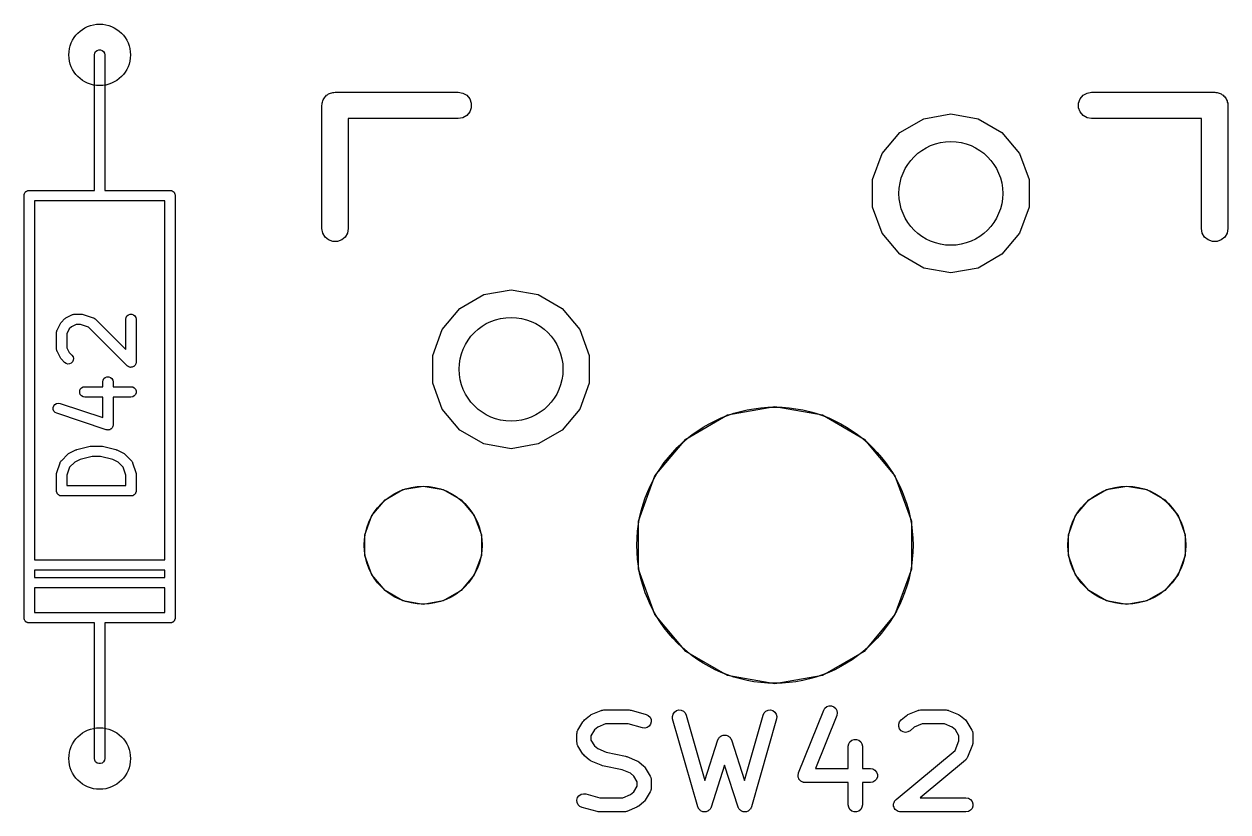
# Model space of a CAD drawing. Extents: x 35 to 203, y -146 to -25.
# Drawn here: x 53.91 to 71.29, y -120.85 to -109.48 of the extents above; entities that cross this region are included whole.
import ezdxf

# ---------------------------------------------------------------- set-up
doc = ezdxf.new("R2010")
doc.units = 0
doc.header["$MEASUREMENT"] = 0
doc.layers.get('0').update_dxf_attribs({"linetype": 'CONTINUOUS'})
doc.layers.add('BLACK', color=7, linetype='CONTINUOUS')

# ---------------------------------------------------------------- blocks, each defined once
blk = doc.blocks.new('PCB詳細')
at = {"layer": 'BLACK'}
for p, q in [((54.9625, -109.855), (54.987, -109.846)), ((54.987, -109.846), (55.013, -109.846)), ((55.013, -109.846), (55.0375, -109.855)), ((54.925, -109.92), (54.9295, -109.894)), ((54.925, -111.19), (54.925, -109.92)), ((54.9295, -109.894), (54.9425, -109.872)), ((54.9425, -109.872), (54.9625, -109.855)), ((55.0375, -109.855), (55.0575, -109.872)), ((55.0575, -109.872), (55.0705, -109.894)), ((55.0705, -109.894), (55.075, -109.92)), ((55.075, -109.92), (55.075, -111.19)), ((58.235, -110.555), (58.2457, -110.542)), ((58.2457, -110.542), (58.2541, -110.528)), ((58.2541, -110.528), (58.2668, -110.517)), ((58.2668, -110.517), (58.2775, -110.504)), ((58.2775, -110.504), (58.292, -110.496)), ((58.292, -110.496), (58.3047, -110.485)), ((58.3047, -110.485), (58.3204, -110.479)), ((58.3204, -110.479), (58.3348, -110.471)), ((58.3348, -110.471), (58.3513, -110.468)), ((58.3513, -110.468), (58.3669, -110.462)), ((58.3669, -110.462), (58.3836, -110.462)), ((58.3836, -110.462), (58.4, -110.459)), ((58.4, -110.459), (60.178, -110.459)), ((60.178, -110.459), (60.2432, -110.471)), ((60.2432, -110.471), (60.3005, -110.504)), ((60.3005, -110.504), (60.343, -110.555)), ((69.157, -110.555), (69.1995, -110.504)), ((69.1995, -110.504), (69.2568, -110.471)), ((69.2568, -110.471), (69.322, -110.459)), ((69.322, -110.459), (71.1, -110.459)), ((71.1, -110.459), (71.1164, -110.462)), ((71.1164, -110.462), (71.1331, -110.462)), ((71.1331, -110.462), (71.1487, -110.468)), ((71.1487, -110.468), (71.1652, -110.471)), ((71.1652, -110.471), (71.1796, -110.479)), ((71.1796, -110.479), (71.1953, -110.485)), ((71.1953, -110.485), (71.208, -110.496)), ((71.208, -110.496), (71.2225, -110.504)), ((71.2225, -110.504), (71.2332, -110.517)), ((71.2332, -110.517), (71.2459, -110.528)), ((71.2459, -110.528), (71.2543, -110.542)), ((71.2543, -110.542), (71.265, -110.555)), ((58.2095, -110.65), (58.2124, -110.634)), ((58.2095, -112.428), (58.2095, -110.65)), ((58.2124, -110.617), (58.2181, -110.601)), ((58.2124, -110.634), (58.2124, -110.617)), ((58.2181, -110.601), (58.221, -110.585)), ((58.221, -110.585), (58.2293, -110.57)), ((58.2293, -110.57), (58.235, -110.555)), ((60.343, -110.555), (60.3656, -110.617)), ((60.3656, -110.683), (60.343, -110.745)), ((60.3656, -110.617), (60.3656, -110.683)), ((69.1344, -110.617), (69.157, -110.555)), ((69.1344, -110.683), (69.1344, -110.617)), ((69.157, -110.745), (69.1344, -110.683)), ((71.265, -110.555), (71.2707, -110.57)), ((71.2707, -110.57), (71.279, -110.585)), ((71.279, -110.585), (71.2819, -110.601)), ((71.2819, -110.601), (71.2876, -110.617)), ((71.2876, -110.617), (71.2876, -110.634)), ((71.2876, -110.634), (71.2905, -110.65)), ((71.2905, -110.65), (71.2905, -112.428)), ((60.178, -110.84), (58.5905, -110.84)), ((58.5905, -110.84), (58.5905, -112.428)), ((60.2432, -110.829), (60.178, -110.84)), ((60.3005, -110.796), (60.2432, -110.829)), ((60.343, -110.745), (60.3005, -110.796)), ((66.5525, -111.041), (66.8976, -110.842)), ((66.8976, -110.842), (67.29, -110.773)), ((67.29, -110.773), (67.6824, -110.842)), ((67.6824, -110.842), (68.0275, -111.041)), ((69.1995, -110.796), (69.157, -110.745)), ((69.2568, -110.829), (69.1995, -110.796)), ((69.322, -110.84), (69.2568, -110.829)), ((70.9095, -110.84), (69.322, -110.84)), ((70.9095, -112.428), (70.9095, -110.84)), ((66.2964, -111.346), (66.5525, -111.041)), ((68.0275, -111.041), (68.2836, -111.346)), ((54.925, -111.877), (54.925, -111.19)), ((55.075, -111.19), (55.075, -111.877)), ((66.1601, -111.721), (66.2964, -111.346)), ((68.2836, -111.346), (68.4199, -111.721)), ((66.1601, -112.119), (66.1601, -111.721)), ((68.4199, -111.721), (68.4199, -112.119)), ((53.9101, -111.939), (53.9124, -111.933)), ((53.9124, -111.933), (53.9135, -111.926)), ((53.9135, -111.926), (53.9168, -111.921)), ((53.9168, -111.921), (53.919, -111.914)), ((53.919, -111.914), (53.9233, -111.909)), ((53.9233, -111.909), (53.9265, -111.904)), ((53.9265, -111.904), (53.9316, -111.9)), ((53.9316, -111.9), (53.9358, -111.895)), ((53.9358, -111.895), (53.9415, -111.891)), ((53.9415, -111.891), (53.9465, -111.887)), ((53.9465, -111.887), (53.9527, -111.885)), ((53.9527, -111.885), (53.9583, -111.882)), ((53.9583, -111.882), (53.9648, -111.88)), ((53.9648, -111.88), (53.971, -111.878)), ((53.971, -111.878), (53.9775, -111.878)), ((53.9775, -111.878), (53.984, -111.877)), ((53.984, -111.877), (54.925, -111.877)), ((55.075, -111.877), (56.016, -111.877)), ((56.016, -111.877), (56.0225, -111.878)), ((56.0225, -111.878), (56.029, -111.878)), ((56.029, -111.878), (56.0352, -111.88)), ((56.0352, -111.88), (56.0417, -111.882)), ((56.0417, -111.882), (56.0473, -111.885)), ((56.0473, -111.885), (56.0535, -111.887)), ((56.0535, -111.887), (56.0585, -111.891)), ((56.0585, -111.891), (56.0642, -111.895)), ((56.0642, -111.895), (56.0684, -111.9)), ((56.0684, -111.9), (56.0735, -111.904)), ((56.0735, -111.904), (56.0767, -111.909)), ((56.0767, -111.909), (56.081, -111.914)), ((56.081, -111.914), (56.0832, -111.921)), ((56.0832, -111.921), (56.0865, -111.926)), ((56.0865, -111.926), (56.0876, -111.933)), ((56.0876, -111.933), (56.0899, -111.939)), ((53.909, -111.952), (53.9101, -111.946)), ((53.909, -118.048), (53.909, -111.952)), ((53.9101, -111.946), (53.9101, -111.939)), ((55, -112.027), (54.059, -112.027)), ((54.059, -112.027), (54.059, -117.211)), ((55.941, -112.027), (55, -112.027)), ((55.941, -117.211), (55.941, -112.027)), ((56.0899, -111.939), (56.0899, -111.946)), ((56.0899, -111.946), (56.091, -111.952)), ((56.091, -111.952), (56.091, -118.048)), ((66.2964, -112.494), (66.1601, -112.119)), ((68.4199, -112.119), (68.2836, -112.494)), ((58.221, -112.493), (58.2095, -112.428)), ((58.5905, -112.428), (58.579, -112.493)), ((70.921, -112.493), (70.9095, -112.428)), ((71.2905, -112.428), (71.279, -112.493)), ((58.2541, -112.55), (58.221, -112.493)), ((58.3047, -112.593), (58.2541, -112.55)), ((58.3669, -112.616), (58.3047, -112.593)), ((58.4331, -112.616), (58.3669, -112.616)), ((58.4952, -112.593), (58.4331, -112.616)), ((58.5459, -112.55), (58.4952, -112.593)), ((58.579, -112.493), (58.5459, -112.55)), ((66.5525, -112.799), (66.2964, -112.494)), ((68.2836, -112.494), (68.0275, -112.799)), ((70.9541, -112.55), (70.921, -112.493)), ((71.0048, -112.593), (70.9541, -112.55)), ((71.0669, -112.616), (71.0048, -112.593)), ((71.1331, -112.616), (71.0669, -112.616)), ((71.1953, -112.593), (71.1331, -112.616)), ((71.2459, -112.55), (71.1953, -112.593)), ((71.279, -112.493), (71.2459, -112.55)), ((66.8976, -112.998), (66.5525, -112.799)), ((68.0275, -112.799), (67.6824, -112.998)), ((67.29, -113.067), (66.8976, -112.998)), ((67.6824, -112.998), (67.29, -113.067)), ((60.5476, -113.382), (60.94, -113.313)), ((60.94, -113.313), (61.3324, -113.382)), ((60.2025, -113.581), (60.5476, -113.382)), ((61.3324, -113.382), (61.6775, -113.581)), ((54.5141, -113.719), (54.6093, -113.671)), ((54.6093, -113.671), (54.6135, -113.67)), ((54.6135, -113.67), (54.6172, -113.668)), ((54.6172, -113.668), (54.6259, -113.666)), ((54.6259, -113.666), (54.6343, -113.664)), ((54.6343, -113.664), (54.6386, -113.664)), ((54.6386, -113.664), (54.6429, -113.663)), ((54.6429, -113.663), (54.7381, -113.663)), ((54.7381, -113.663), (54.7499, -113.665)), ((54.7499, -113.665), (54.7618, -113.667)), ((54.7618, -113.667), (54.9047, -113.715)), ((55.3949, -113.69), (55.4149, -113.673)), ((55.4149, -113.673), (55.4394, -113.664)), ((55.4394, -113.664), (55.4654, -113.664)), ((55.4654, -113.664), (55.4899, -113.673)), ((55.4899, -113.673), (55.5098, -113.69)), ((59.9464, -113.886), (60.2025, -113.581)), ((61.6775, -113.581), (61.9336, -113.886)), ((54.3853, -113.895), (54.4329, -113.8)), ((54.4329, -113.8), (54.4401, -113.79)), ((54.4401, -113.79), (54.447, -113.78)), ((54.447, -113.78), (54.4946, -113.733)), ((54.4946, -113.733), (54.5044, -113.726)), ((54.5044, -113.726), (54.5141, -113.719)), ((54.592, -113.847), (54.5616, -113.878)), ((54.6606, -113.813), (54.592, -113.847)), ((54.7259, -113.813), (54.6606, -113.813)), ((54.8404, -113.851), (54.7259, -113.813)), ((54.9047, -113.715), (54.9085, -113.717)), ((54.9085, -113.717), (54.9126, -113.718)), ((54.9126, -113.718), (54.9198, -113.723)), ((54.9198, -113.723), (54.9276, -113.727)), ((54.9276, -113.727), (54.9304, -113.73)), ((54.9304, -113.73), (54.934, -113.733)), ((54.934, -113.733), (55.3774, -114.176)), ((55.3774, -113.738), (55.3819, -113.712)), ((55.3774, -114.176), (55.3774, -113.738)), ((55.3819, -113.712), (55.3949, -113.69)), ((55.5098, -113.69), (55.5229, -113.712)), ((55.5229, -113.712), (55.5274, -113.738)), ((55.5274, -113.738), (55.5274, -114.357)), ((54.3774, -113.929), (54.3781, -113.924)), ((54.3774, -114.167), (54.3774, -113.929)), ((54.3779, -113.92), (54.3804, -113.912)), ((54.3781, -113.924), (54.3779, -113.92)), ((54.3804, -113.912), (54.3819, -113.903)), ((54.3819, -113.903), (54.3841, -113.899)), ((54.3841, -113.899), (54.3853, -113.895)), ((54.5616, -113.878), (54.5274, -113.946)), ((54.5274, -113.946), (54.5274, -114.149)), ((55.3993, -114.41), (54.8404, -113.851)), ((59.8101, -114.261), (59.9464, -113.886)), ((61.9336, -113.886), (62.0699, -114.261)), ((54.3781, -114.171), (54.3774, -114.167)), ((54.3779, -114.175), (54.3781, -114.171)), ((54.3804, -114.184), (54.3779, -114.175)), ((54.3819, -114.192), (54.3804, -114.184)), ((54.3841, -114.196), (54.3819, -114.192)), ((54.3853, -114.2), (54.3841, -114.196)), ((54.5274, -114.149), (54.5616, -114.217)), ((54.4329, -114.295), (54.3853, -114.2)), ((54.4401, -114.305), (54.4329, -114.295)), ((54.447, -114.315), (54.4401, -114.305)), ((54.4946, -114.363), (54.447, -114.315)), ((54.5159, -114.377), (54.4946, -114.363)), ((54.5616, -114.217), (54.6007, -114.256)), ((54.6091, -114.353), (54.5906, -114.371)), ((54.6007, -114.256), (54.6156, -114.278)), ((54.6201, -114.329), (54.6091, -114.353)), ((54.6156, -114.278), (54.6223, -114.303)), ((54.6223, -114.303), (54.6201, -114.329)), ((55.5257, -114.367), (55.5248, -114.377)), ((55.5274, -114.357), (55.5257, -114.367)), ((59.8101, -114.659), (59.8101, -114.261)), ((62.0699, -114.261), (62.0699, -114.659)), ((54.5411, -114.384), (54.5159, -114.377)), ((54.567, -114.382), (54.5411, -114.384)), ((54.5906, -114.371), (54.567, -114.382)), ((55.4074, -114.416), (55.3993, -114.41)), ((55.4149, -114.422), (55.4074, -114.416)), ((55.418, -114.423), (55.4149, -114.422)), ((55.4207, -114.425), (55.418, -114.423)), ((55.4302, -114.428), (55.4207, -114.425)), ((55.4394, -114.431), (55.4302, -114.428)), ((55.4427, -114.431), (55.4394, -114.431)), ((55.4458, -114.432), (55.4427, -114.431)), ((55.4556, -114.431), (55.4458, -114.432)), ((55.4654, -114.431), (55.4556, -114.431)), ((55.4685, -114.43), (55.4654, -114.431)), ((55.4718, -114.43), (55.4685, -114.43)), ((55.4807, -114.425), (55.4718, -114.43)), ((55.4899, -114.422), (55.4807, -114.425)), ((55.4924, -114.42), (55.4899, -114.422)), ((55.4954, -114.419), (55.4924, -114.42)), ((55.5023, -114.412), (55.4954, -114.419)), ((55.5098, -114.405), (55.5023, -114.412)), ((55.5115, -114.402), (55.5098, -114.405)), ((55.5138, -114.4), (55.5115, -114.402)), ((55.518, -114.391), (55.5138, -114.4)), ((55.5229, -114.383), (55.518, -114.391)), ((55.5234, -114.38), (55.5229, -114.383)), ((55.5248, -114.377), (55.5234, -114.38)), ((54.7375, -114.728), (54.7601, -114.715)), ((54.7601, -114.715), (54.7857, -114.711)), ((54.7857, -114.711), (55.044, -114.711)), ((55.044, -114.643), (55.0486, -114.617)), ((55.044, -114.711), (55.044, -114.643)), ((55.0486, -114.617), (55.0616, -114.595)), ((55.0616, -114.595), (55.0815, -114.578)), ((55.0815, -114.578), (55.106, -114.569)), ((55.106, -114.569), (55.1321, -114.569)), ((55.1321, -114.569), (55.1565, -114.578)), ((55.1565, -114.578), (55.1765, -114.595)), ((55.1765, -114.595), (55.1895, -114.617)), ((55.1895, -114.617), (55.194, -114.643)), ((55.194, -114.643), (55.194, -114.711)), ((55.194, -114.711), (55.4524, -114.711)), ((55.4524, -114.711), (55.478, -114.715)), ((55.478, -114.715), (55.5006, -114.728)), ((59.9464, -115.034), (59.8101, -114.659)), ((62.0699, -114.659), (61.9336, -115.034)), ((54.7119, -114.773), (54.7208, -114.748)), ((54.7119, -114.799), (54.7119, -114.773)), ((54.7208, -114.823), (54.7119, -114.799)), ((54.7208, -114.748), (54.7375, -114.728)), ((54.7375, -114.843), (54.7208, -114.823)), ((54.7601, -114.856), (54.7375, -114.843)), ((54.7857, -114.861), (54.7601, -114.856)), ((55.044, -114.861), (54.7857, -114.861)), ((55.044, -115.158), (55.044, -114.861)), ((55.4524, -114.861), (55.194, -114.861)), ((55.194, -114.861), (55.194, -115.262)), ((55.478, -114.856), (55.4524, -114.861)), ((55.5006, -114.843), (55.478, -114.856)), ((55.5006, -114.728), (55.5173, -114.748)), ((55.5173, -114.823), (55.5006, -114.843)), ((55.5173, -114.748), (55.5262, -114.773)), ((55.5262, -114.799), (55.5173, -114.823)), ((55.5262, -114.773), (55.5262, -114.799)), ((54.3306, -115.013), (54.3388, -114.988)), ((54.3313, -115.039), (54.3306, -115.013)), ((54.3409, -115.063), (54.3313, -115.039)), ((54.3388, -114.988), (54.355, -114.968)), ((54.3581, -115.083), (54.3409, -115.063)), ((54.355, -114.968), (54.3772, -114.954)), ((54.3772, -114.954), (54.4027, -114.949)), ((54.4027, -114.949), (54.4285, -114.953)), ((54.4285, -114.953), (55.044, -115.158)), ((60.2025, -115.339), (59.9464, -115.034)), ((61.9336, -115.034), (61.6775, -115.339)), ((64.0654, -115.119), (64.75, -114.998)), ((64.75, -114.998), (65.4346, -115.119)), ((54.381, -115.095), (54.3581, -115.083)), ((55.0953, -115.333), (54.381, -115.095)), ((63.4634, -115.467), (64.0654, -115.119)), ((65.4346, -115.119), (66.0365, -115.467)), ((55.1008, -115.334), (55.0953, -115.333)), ((55.106, -115.336), (55.1008, -115.334)), ((55.1136, -115.336), (55.106, -115.336)), ((55.1211, -115.337), (55.1136, -115.336)), ((55.1265, -115.336), (55.1211, -115.337)), ((55.1321, -115.336), (55.1265, -115.336)), ((55.1392, -115.333), (55.1321, -115.336)), ((55.1466, -115.332), (55.1392, -115.333)), ((55.1513, -115.329), (55.1466, -115.332)), ((55.1565, -115.327), (55.1513, -115.329)), ((55.1624, -115.322), (55.1565, -115.327)), ((55.1688, -115.318), (55.1624, -115.322)), ((55.1723, -115.314), (55.1688, -115.318)), ((55.1765, -115.31), (55.1723, -115.314)), ((55.1803, -115.304), (55.1765, -115.31)), ((55.185, -115.298), (55.1803, -115.304)), ((55.1868, -115.292), (55.185, -115.298)), ((55.1895, -115.288), (55.1868, -115.292)), ((55.1908, -115.28), (55.1895, -115.288)), ((55.1932, -115.273), (55.1908, -115.28)), ((55.194, -115.262), (55.1931, -115.267)), ((55.1931, -115.267), (55.1932, -115.273)), ((60.5476, -115.538), (60.2025, -115.339)), ((61.6775, -115.339), (61.3324, -115.538)), ((54.6723, -115.618), (54.8628, -115.57)), ((54.8628, -115.57), (54.8719, -115.569)), ((54.8719, -115.569), (54.881, -115.568)), ((54.881, -115.568), (55.0238, -115.568)), ((55.0238, -115.568), (55.0328, -115.569)), ((55.0328, -115.569), (55.042, -115.57)), ((55.042, -115.57), (55.2325, -115.618)), ((60.94, -115.607), (60.5476, -115.538)), ((61.3324, -115.538), (60.94, -115.607)), ((63.0166, -115.999), (63.4634, -115.467)), ((66.0365, -115.467), (66.4834, -115.999)), ((54.447, -115.78), (54.5422, -115.685)), ((54.5422, -115.685), (54.552, -115.678)), ((54.552, -115.678), (54.5617, -115.671)), ((54.5617, -115.671), (54.6569, -115.623)), ((54.6569, -115.623), (54.6648, -115.621)), ((54.6648, -115.621), (54.6723, -115.618)), ((54.8902, -115.718), (54.7167, -115.761)), ((55.0146, -115.718), (54.8902, -115.718)), ((55.1881, -115.761), (55.0146, -115.718)), ((55.2325, -115.618), (55.24, -115.621)), ((55.24, -115.621), (55.2478, -115.623)), ((55.2478, -115.623), (55.3431, -115.671)), ((55.3431, -115.671), (55.3527, -115.678)), ((55.3527, -115.678), (55.3626, -115.685)), ((55.3626, -115.685), (55.4578, -115.78)), ((54.3812, -115.952), (54.4288, -115.81)), ((54.4288, -115.81), (54.4309, -115.806)), ((54.4309, -115.806), (54.432, -115.802)), ((54.432, -115.802), (54.4371, -115.794)), ((54.4371, -115.794), (54.4413, -115.787)), ((54.4413, -115.787), (54.4445, -115.784)), ((54.4445, -115.784), (54.447, -115.78)), ((54.5656, -115.874), (54.5274, -115.988)), ((54.6397, -115.8), (54.5656, -115.874)), ((54.7167, -115.761), (54.6397, -115.8)), ((55.2651, -115.8), (55.1881, -115.761)), ((55.3392, -115.874), (55.2651, -115.8)), ((55.3774, -115.988), (55.3392, -115.874)), ((55.4578, -115.78), (55.4603, -115.784)), ((55.4603, -115.784), (55.4635, -115.787)), ((55.4635, -115.787), (55.4677, -115.794)), ((55.4677, -115.794), (55.4727, -115.802)), ((55.4727, -115.802), (55.4739, -115.806)), ((55.4739, -115.806), (55.4759, -115.81)), ((55.4759, -115.81), (55.5235, -115.952)), ((54.3774, -115.976), (54.3795, -115.964)), ((54.3774, -116.214), (54.3774, -115.976)), ((54.3795, -115.964), (54.3812, -115.952)), ((54.5274, -115.988), (54.5274, -116.139)), ((55.3774, -116.139), (55.3774, -115.988)), ((55.5235, -115.952), (55.5253, -115.964)), ((55.5253, -115.964), (55.5274, -115.976)), ((55.5274, -115.976), (55.5274, -116.214)), ((62.7789, -116.652), (63.0166, -115.999)), ((66.4834, -115.999), (66.7211, -116.652)), ((54.3785, -116.221), (54.3774, -116.214)), ((54.3785, -116.227), (54.3785, -116.221)), ((54.3808, -116.233), (54.3785, -116.227)), ((54.3819, -116.24), (54.3808, -116.233)), ((54.3852, -116.246), (54.3819, -116.24)), ((54.3874, -116.252), (54.3852, -116.246)), ((54.3916, -116.257), (54.3874, -116.252)), ((54.3949, -116.262), (54.3916, -116.257)), ((54.4, -116.267), (54.3949, -116.262)), ((54.4042, -116.272), (54.4, -116.267)), ((54.4099, -116.275), (54.4042, -116.272)), ((54.4149, -116.279), (54.4099, -116.275)), ((54.421, -116.281), (54.4149, -116.279)), ((54.4267, -116.285), (54.421, -116.281)), ((54.5274, -116.139), (55.3774, -116.139)), ((55.4837, -116.281), (55.478, -116.285)), ((55.4899, -116.279), (55.4837, -116.281)), ((55.4949, -116.275), (55.4899, -116.279)), ((55.5006, -116.272), (55.4949, -116.275)), ((55.5048, -116.267), (55.5006, -116.272)), ((55.5098, -116.262), (55.5048, -116.267)), ((55.5131, -116.257), (55.5098, -116.262)), ((55.5173, -116.252), (55.5131, -116.257)), ((55.5196, -116.246), (55.5173, -116.252)), ((55.5229, -116.24), (55.5196, -116.246)), ((55.524, -116.233), (55.5229, -116.24)), ((55.5262, -116.227), (55.524, -116.233)), ((55.5274, -116.214), (55.5262, -116.221)), ((55.5262, -116.221), (55.5262, -116.227)), ((59.121, -116.346), (59.3779, -116.197)), ((59.3779, -116.197), (59.67, -116.146)), ((59.67, -116.146), (59.9621, -116.197)), ((59.9621, -116.197), (60.219, -116.346)), ((69.281, -116.346), (69.5379, -116.197)), ((69.5379, -116.197), (69.83, -116.146)), ((69.83, -116.146), (70.1221, -116.197)), ((70.1221, -116.197), (70.379, -116.346)), ((54.4332, -116.286), (54.4267, -116.285)), ((54.4394, -116.288), (54.4332, -116.286)), ((54.4459, -116.288), (54.4394, -116.288)), ((54.4524, -116.289), (54.4459, -116.288)), ((55.4524, -116.289), (54.4524, -116.289)), ((55.4588, -116.288), (55.4524, -116.289)), ((55.4654, -116.288), (55.4588, -116.288)), ((55.4716, -116.286), (55.4654, -116.288)), ((55.478, -116.285), (55.4716, -116.286)), ((58.9303, -116.573), (59.121, -116.346)), ((60.219, -116.346), (60.4097, -116.573)), ((69.0903, -116.573), (69.281, -116.346)), ((70.379, -116.346), (70.5697, -116.573)), ((58.8288, -116.852), (58.9303, -116.573)), ((60.4097, -116.573), (60.5112, -116.852)), ((68.9888, -116.852), (69.0903, -116.573)), ((70.5697, -116.573), (70.6712, -116.852)), ((62.7789, -117.348), (62.7789, -116.652)), ((66.7211, -116.652), (66.7211, -117.348)), ((58.8288, -117.148), (58.8288, -116.852)), ((60.5112, -116.852), (60.5112, -117.148)), ((68.9888, -117.148), (68.9888, -116.852)), ((70.6712, -116.852), (70.6712, -117.148)), ((58.9303, -117.427), (58.8288, -117.148)), ((60.5112, -117.148), (60.4097, -117.427)), ((69.0903, -117.427), (68.9888, -117.148)), ((70.6712, -117.148), (70.5697, -117.427)), ((54.059, -117.211), (55.941, -117.211)), ((54.059, -117.361), (54.059, -117.465)), ((55.941, -117.361), (54.059, -117.361)), ((54.059, -117.465), (55.941, -117.465)), ((55.941, -117.465), (55.941, -117.361)), ((59.121, -117.654), (58.9303, -117.427)), ((60.4097, -117.427), (60.219, -117.654)), ((63.0166, -118.001), (62.7789, -117.348)), ((66.7211, -117.348), (66.4834, -118.001)), ((69.281, -117.654), (69.0903, -117.427)), ((70.5697, -117.427), (70.379, -117.654)), ((55.941, -117.615), (54.059, -117.615)), ((54.059, -117.615), (54.059, -117.973)), ((55.941, -117.973), (55.941, -117.615)), ((59.3779, -117.803), (59.121, -117.654)), ((60.219, -117.654), (59.9621, -117.803)), ((69.5379, -117.803), (69.281, -117.654)), ((70.379, -117.654), (70.1221, -117.803)), ((59.67, -117.854), (59.3779, -117.803)), ((59.9621, -117.803), (59.67, -117.854)), ((69.83, -117.854), (69.5379, -117.803)), ((70.1221, -117.803), (69.83, -117.854)), ((54.059, -117.973), (55, -117.973)), ((55, -117.973), (55.941, -117.973)), ((63.4634, -118.533), (63.0166, -118.001)), ((66.4834, -118.001), (66.0365, -118.533)), ((53.9101, -118.054), (53.909, -118.048)), ((53.9101, -118.061), (53.9101, -118.054)), ((53.9124, -118.067), (53.9101, -118.061)), ((53.9135, -118.074), (53.9124, -118.067)), ((53.9168, -118.079), (53.9135, -118.074)), ((53.919, -118.085), (53.9168, -118.079)), ((53.9233, -118.091), (53.919, -118.085)), ((53.9265, -118.096), (53.9233, -118.091)), ((53.9316, -118.1), (53.9265, -118.096)), ((53.9358, -118.105), (53.9316, -118.1)), ((53.9415, -118.109), (53.9358, -118.105)), ((53.9465, -118.113), (53.9415, -118.109)), ((53.9527, -118.115), (53.9465, -118.113)), ((53.9583, -118.118), (53.9527, -118.115)), ((53.9648, -118.12), (53.9583, -118.118)), ((53.971, -118.122), (53.9648, -118.12)), ((53.9775, -118.122), (53.971, -118.122)), ((53.984, -118.123), (53.9775, -118.122)), ((54.925, -118.123), (53.984, -118.123)), ((54.925, -118.81), (54.925, -118.123)), ((56.016, -118.123), (55.075, -118.123)), ((55.075, -118.123), (55.075, -118.81)), ((56.0225, -118.122), (56.016, -118.123)), ((56.029, -118.122), (56.0225, -118.122)), ((56.0352, -118.12), (56.029, -118.122)), ((56.0417, -118.118), (56.0352, -118.12)), ((56.0473, -118.115), (56.0417, -118.118)), ((56.0535, -118.113), (56.0473, -118.115)), ((56.0585, -118.109), (56.0535, -118.113)), ((56.0642, -118.105), (56.0585, -118.109)), ((56.0684, -118.1), (56.0642, -118.105)), ((56.0735, -118.096), (56.0684, -118.1)), ((56.0767, -118.091), (56.0735, -118.096)), ((56.081, -118.085), (56.0767, -118.091)), ((56.0832, -118.079), (56.081, -118.085)), ((56.0865, -118.074), (56.0832, -118.079)), ((56.0876, -118.067), (56.0865, -118.074)), ((56.0899, -118.061), (56.0876, -118.067)), ((56.091, -118.048), (56.0899, -118.054)), ((56.0899, -118.054), (56.0899, -118.061)), ((64.0654, -118.881), (63.4634, -118.533)), ((66.0365, -118.533), (65.4346, -118.881)), ((54.925, -120.08), (54.925, -118.81)), ((55.075, -118.81), (55.075, -120.08)), ((64.75, -119.002), (64.0654, -118.881)), ((65.4346, -118.881), (64.75, -119.002)), ((62.0984, -119.446), (62.2435, -119.386)), ((62.2435, -119.386), (62.2458, -119.385)), ((62.2458, -119.385), (62.2478, -119.384)), ((62.2478, -119.384), (62.2629, -119.381)), ((62.2629, -119.381), (62.2779, -119.378)), ((62.2779, -119.378), (62.2803, -119.378)), ((62.2803, -119.378), (62.2826, -119.378)), ((62.2826, -119.378), (62.6454, -119.378)), ((62.6454, -119.378), (62.659, -119.38)), ((62.659, -119.38), (62.6726, -119.382)), ((62.6726, -119.382), (62.8903, -119.442)), ((63.2784, -119.438), (63.2981, -119.409)), ((63.2981, -119.409), (63.3267, -119.388)), ((63.3267, -119.388), (63.3606, -119.378)), ((63.3606, -119.378), (63.3958, -119.381)), ((63.3958, -119.381), (63.428, -119.395)), ((63.428, -119.395), (63.4534, -119.42)), ((64.5952, -119.42), (64.6205, -119.395)), ((64.6205, -119.395), (64.6528, -119.381)), ((64.6528, -119.381), (64.688, -119.378)), ((64.688, -119.378), (64.7219, -119.388)), ((64.7219, -119.388), (64.7504, -119.409)), ((64.7504, -119.409), (64.7702, -119.438)), ((65.0911, -120.288), (65.454, -119.381)), ((65.454, -119.381), (65.4725, -119.351)), ((65.4725, -119.351), (65.5003, -119.33)), ((65.5003, -119.33), (65.5338, -119.318)), ((65.5338, -119.318), (65.5691, -119.32)), ((65.5691, -119.32), (65.6018, -119.333)), ((65.6018, -119.333), (65.6281, -119.356)), ((65.6281, -119.356), (65.6448, -119.387)), ((65.6448, -119.387), (65.6498, -119.422)), ((66.6704, -119.446), (66.8155, -119.386)), ((66.8155, -119.386), (66.8178, -119.385)), ((66.8178, -119.385), (66.8198, -119.384)), ((66.8198, -119.384), (66.8349, -119.381)), ((66.8349, -119.381), (66.8499, -119.378)), ((66.8499, -119.378), (66.8523, -119.378)), ((66.8523, -119.378), (66.8546, -119.378)), ((66.8546, -119.378), (67.2174, -119.378)), ((67.2174, -119.378), (67.2197, -119.378)), ((67.2197, -119.378), (67.2221, -119.378)), ((67.2221, -119.378), (67.2371, -119.381)), ((67.2371, -119.381), (67.2522, -119.384)), ((67.2522, -119.384), (67.2542, -119.385)), ((67.2542, -119.385), (67.2565, -119.386)), ((67.2565, -119.386), (67.4016, -119.446)), ((61.9052, -119.669), (61.9777, -119.548)), ((61.9777, -119.548), (61.9888, -119.535)), ((61.9888, -119.535), (61.9998, -119.522)), ((61.9998, -119.522), (62.0724, -119.462)), ((62.0724, -119.462), (62.0856, -119.454)), ((62.0856, -119.454), (62.0984, -119.446)), ((62.3029, -119.581), (62.1907, -119.628)), ((62.6316, -119.581), (62.3029, -119.581)), ((62.8359, -119.638), (62.6316, -119.581)), ((62.8903, -119.442), (62.9222, -119.457)), ((62.9222, -119.457), (62.9469, -119.482)), ((62.9548, -119.584), (62.9343, -119.612)), ((62.9469, -119.482), (62.9615, -119.515)), ((62.9643, -119.55), (62.9548, -119.584)), ((62.9615, -119.515), (62.9643, -119.55)), ((63.2698, -119.472), (63.2784, -119.438)), ((63.2735, -119.507), (63.2698, -119.472)), ((63.6363, -120.777), (63.2735, -119.507)), ((63.4534, -119.42), (63.4688, -119.452)), ((63.4688, -119.452), (63.7395, -120.399)), ((64.3091, -120.399), (64.5797, -119.452)), ((64.7751, -119.507), (64.4123, -120.777)), ((64.5797, -119.452), (64.5952, -119.42)), ((64.7702, -119.438), (64.7788, -119.472)), ((64.7788, -119.472), (64.7751, -119.507)), ((65.6426, -119.457), (65.3355, -120.225)), ((65.6498, -119.422), (65.6426, -119.457)), ((66.5367, -119.618), (66.5369, -119.582)), ((66.5369, -119.582), (66.549, -119.549)), ((66.549, -119.549), (66.5718, -119.522)), ((66.5718, -119.522), (66.6444, -119.462)), ((66.6444, -119.462), (66.6576, -119.454)), ((66.6576, -119.454), (66.6704, -119.446)), ((66.8749, -119.581), (66.7627, -119.628)), ((67.1971, -119.581), (66.8749, -119.581)), ((67.3093, -119.628), (67.1971, -119.581)), ((67.4016, -119.446), (67.4144, -119.454)), ((67.4144, -119.454), (67.4276, -119.462)), ((67.4276, -119.462), (67.5002, -119.522)), ((67.5002, -119.522), (67.5111, -119.535)), ((67.5111, -119.535), (67.5223, -119.548)), ((67.5223, -119.548), (67.5948, -119.669)), ((61.8907, -119.721), (61.8924, -119.712)), ((61.8907, -119.842), (61.8907, -119.721)), ((61.8924, -119.712), (61.8925, -119.702)), ((61.8925, -119.702), (61.8954, -119.695)), ((61.8954, -119.695), (61.8968, -119.687)), ((61.8968, -119.687), (61.9017, -119.678)), ((61.9017, -119.678), (61.9052, -119.669)), ((62.1431, -119.668), (62.0939, -119.75)), ((62.0939, -119.75), (62.0939, -119.814)), ((62.1907, -119.628), (62.1431, -119.668)), ((62.8711, -119.641), (62.8359, -119.638)), ((62.9052, -119.632), (62.8711, -119.641)), ((62.9343, -119.612), (62.9052, -119.632)), ((63.9599, -119.766), (63.9701, -119.756)), ((63.9701, -119.756), (63.9738, -119.755)), ((63.9738, -119.755), (63.977, -119.752)), ((63.977, -119.752), (63.99, -119.748)), ((63.99, -119.748), (64.0027, -119.743)), ((64.0027, -119.743), (64.0068, -119.743)), ((64.0068, -119.743), (64.0106, -119.742)), ((64.0106, -119.742), (64.0243, -119.742)), ((64.0243, -119.742), (64.038, -119.742)), ((64.038, -119.742), (64.0418, -119.743)), ((64.0418, -119.743), (64.0459, -119.743)), ((64.0459, -119.743), (64.0585, -119.748)), ((64.0585, -119.748), (64.0716, -119.752)), ((64.0716, -119.752), (64.0748, -119.755)), ((64.0748, -119.755), (64.0785, -119.756)), ((64.0785, -119.756), (64.0887, -119.766)), ((66.5487, -119.651), (66.5367, -119.618)), ((66.5713, -119.678), (66.5487, -119.651)), ((66.6018, -119.696), (66.5713, -119.678)), ((66.6365, -119.702), (66.6018, -119.696)), ((66.6713, -119.696), (66.6365, -119.702)), ((66.7019, -119.679), (66.6713, -119.696)), ((66.7627, -119.628), (66.7019, -119.679)), ((67.3569, -119.668), (67.3093, -119.628)), ((67.4061, -119.75), (67.3569, -119.668)), ((67.4061, -119.823), (67.4061, -119.75)), ((67.5948, -119.669), (67.5983, -119.678)), ((67.5983, -119.678), (67.6032, -119.687)), ((67.6032, -119.687), (67.6046, -119.695)), ((67.6046, -119.695), (67.6075, -119.702)), ((67.6075, -119.702), (67.6076, -119.712)), ((67.6076, -119.712), (67.6093, -119.721)), ((67.6093, -119.721), (67.6093, -119.842)), ((61.8924, -119.852), (61.8907, -119.842)), ((61.8925, -119.862), (61.8924, -119.852)), ((61.8954, -119.869), (61.8925, -119.862)), ((61.8968, -119.877), (61.8954, -119.869)), ((61.9017, -119.886), (61.8968, -119.877)), ((61.9052, -119.895), (61.9017, -119.886)), ((61.9777, -120.016), (61.9052, -119.895)), ((62.0939, -119.814), (62.1431, -119.896)), ((62.1431, -119.896), (62.1907, -119.936)), ((63.7395, -120.399), (63.9275, -119.811)), ((63.9275, -119.811), (63.9294, -119.808)), ((63.9294, -119.808), (63.9303, -119.804)), ((63.9303, -119.804), (63.9376, -119.792)), ((63.9376, -119.792), (63.9439, -119.78)), ((63.9439, -119.78), (63.9469, -119.777)), ((63.9469, -119.777), (63.9491, -119.774)), ((63.9491, -119.774), (63.9599, -119.766)), ((64.0887, -119.766), (64.0995, -119.774)), ((64.0995, -119.774), (64.1016, -119.777)), ((64.1016, -119.777), (64.1046, -119.78)), ((64.1046, -119.78), (64.111, -119.792)), ((64.111, -119.792), (64.1183, -119.804)), ((64.1183, -119.804), (64.1192, -119.808)), ((64.1192, -119.808), (64.1211, -119.811)), ((64.1211, -119.811), (64.3091, -120.399)), ((65.8095, -119.903), (65.8157, -119.868)), ((65.8095, -120.225), (65.8095, -119.903)), ((65.8157, -119.868), (65.8333, -119.838)), ((65.8333, -119.838), (65.8603, -119.815)), ((65.8603, -119.815), (65.8935, -119.803)), ((65.8935, -119.803), (65.9288, -119.803)), ((65.9288, -119.803), (65.9619, -119.815)), ((65.9619, -119.815), (65.989, -119.838)), ((65.989, -119.838), (66.0066, -119.868)), ((66.0066, -119.868), (66.0127, -119.903)), ((66.0127, -119.903), (66.0127, -120.225)), ((67.3504, -119.962), (67.4061, -119.823)), ((67.602, -119.88), (67.5295, -120.062)), ((67.6024, -119.879), (67.602, -119.88)), ((67.6032, -119.877), (67.6024, -119.879)), ((67.606, -119.861), (67.6032, -119.877)), ((67.6093, -119.846), (67.606, -119.861)), ((67.6093, -119.842), (67.609, -119.844)), ((67.609, -119.844), (67.6093, -119.846)), ((54.9295, -120.106), (54.925, -120.08)), ((54.9425, -120.128), (54.9295, -120.106)), ((55.0705, -120.106), (55.0575, -120.128)), ((55.075, -120.08), (55.0705, -120.106)), ((61.9889, -120.028), (61.9777, -120.016)), ((61.9998, -120.041), (61.9889, -120.028)), ((62.0724, -120.102), (61.9998, -120.041)), ((62.0856, -120.109), (62.0724, -120.102)), ((62.1907, -119.936), (62.3127, -119.987)), ((62.3127, -119.987), (62.5936, -120.045)), ((62.5936, -120.045), (62.6025, -120.049)), ((62.6025, -120.049), (62.6119, -120.051)), ((62.6119, -120.051), (62.7571, -120.111)), ((66.4992, -120.671), (67.3504, -119.962)), ((67.5002, -120.102), (66.8449, -120.648)), ((67.505, -120.096), (67.5002, -120.102)), ((67.5109, -120.092), (67.505, -120.096)), ((67.5163, -120.083), (67.5109, -120.092)), ((67.523, -120.075), (67.5163, -120.083)), ((67.5255, -120.068), (67.523, -120.075)), ((67.5295, -120.062), (67.5255, -120.068)), ((54.9625, -120.145), (54.9425, -120.128)), ((54.987, -120.154), (54.9625, -120.145)), ((55.013, -120.154), (54.987, -120.154)), ((55.0375, -120.145), (55.013, -120.154)), ((55.0575, -120.128), (55.0375, -120.145)), ((62.0984, -120.118), (62.0856, -120.109)), ((62.2435, -120.178), (62.0984, -120.118)), ((62.2529, -120.18), (62.2435, -120.178)), ((62.2618, -120.184), (62.2529, -120.18)), ((62.5427, -120.242), (62.2618, -120.184)), ((62.6648, -120.293), (62.5427, -120.242)), ((62.7571, -120.111), (62.7699, -120.12)), ((62.7699, -120.12), (62.783, -120.127)), ((62.783, -120.127), (62.8556, -120.188)), ((62.8556, -120.188), (62.8666, -120.201)), ((62.8666, -120.201), (62.8777, -120.213)), ((62.8777, -120.213), (62.9503, -120.334)), ((64.0243, -120.176), (63.8308, -120.78)), ((64.2178, -120.78), (64.0243, -120.176)), ((65.3355, -120.225), (65.8095, -120.225)), ((66.0127, -120.225), (66.1289, -120.225)), ((66.1289, -120.225), (66.1636, -120.231)), ((66.1636, -120.231), (66.1942, -120.248)), ((66.1942, -120.248), (66.2168, -120.275)), ((66.2168, -120.275), (66.2289, -120.309)), ((62.7123, -120.333), (62.6648, -120.293)), ((62.7615, -120.415), (62.7123, -120.333)), ((62.7615, -120.479), (62.7615, -120.415)), ((62.9503, -120.334), (62.9537, -120.343)), ((62.9537, -120.343), (62.9586, -120.352)), ((62.9586, -120.352), (62.96, -120.36)), ((62.96, -120.36), (62.9629, -120.367)), ((62.9629, -120.367), (62.9631, -120.377)), ((62.9631, -120.377), (62.9647, -120.387)), ((62.9647, -120.387), (62.9647, -120.508)), ((65.0839, -120.323), (65.0854, -120.316)), ((65.0854, -120.333), (65.0839, -120.323)), ((65.0854, -120.309), (65.089, -120.299)), ((65.0854, -120.316), (65.0854, -120.309)), ((65.0854, -120.344), (65.0854, -120.333)), ((65.0879, -120.351), (65.0854, -120.344)), ((65.0889, -120.358), (65.0879, -120.351)), ((65.0939, -120.367), (65.0889, -120.358)), ((65.089, -120.299), (65.0911, -120.288)), ((65.0974, -120.377), (65.0939, -120.367)), ((65.1021, -120.383), (65.0974, -120.377)), ((65.1056, -120.389), (65.1021, -120.383)), ((65.1134, -120.396), (65.1056, -120.389)), ((65.1201, -120.404), (65.1134, -120.396)), ((65.1264, -120.408), (65.1201, -120.404)), ((65.1319, -120.413), (65.1264, -120.408)), ((65.1416, -120.416), (65.1319, -120.413)), ((65.1507, -120.422), (65.1416, -120.416)), ((65.1579, -120.423), (65.1507, -120.422)), ((65.1646, -120.426), (65.1579, -120.423)), ((65.1751, -120.426), (65.1646, -120.426)), ((65.1854, -120.428), (65.1751, -120.426)), ((65.8095, -120.428), (65.1854, -120.428)), ((65.8095, -120.75), (65.8095, -120.428)), ((66.1289, -120.428), (66.0127, -120.428)), ((66.0127, -120.428), (66.0127, -120.75)), ((66.1636, -120.422), (66.1289, -120.428)), ((66.1942, -120.404), (66.1636, -120.422)), ((66.2168, -120.377), (66.1942, -120.404)), ((66.2289, -120.344), (66.2168, -120.377)), ((66.2289, -120.309), (66.2289, -120.344)), ((61.9006, -120.645), (61.9211, -120.617)), ((61.9211, -120.617), (61.9502, -120.597)), ((61.9502, -120.597), (61.9844, -120.588)), ((61.9844, -120.588), (62.0195, -120.591)), ((62.0195, -120.591), (62.2238, -120.648)), ((62.5525, -120.648), (62.6648, -120.601)), ((62.6648, -120.601), (62.7123, -120.562)), ((62.7123, -120.562), (62.7615, -120.479)), ((62.9503, -120.56), (62.8777, -120.681)), ((62.9537, -120.551), (62.9503, -120.56)), ((62.9586, -120.542), (62.9537, -120.551)), ((62.96, -120.534), (62.9586, -120.542)), ((62.9629, -120.527), (62.96, -120.534)), ((62.9631, -120.517), (62.9629, -120.527)), ((62.9647, -120.508), (62.9631, -120.517)), ((61.8912, -120.679), (61.9006, -120.645)), ((61.8939, -120.714), (61.8912, -120.679)), ((61.9085, -120.747), (61.8939, -120.714)), ((61.9333, -120.772), (61.9085, -120.747)), ((61.9651, -120.787), (61.9333, -120.772)), ((62.1828, -120.847), (61.9651, -120.787)), ((62.2238, -120.648), (62.5525, -120.648)), ((62.7571, -120.783), (62.6119, -120.843)), ((62.7699, -120.775), (62.7571, -120.783)), ((62.783, -120.767), (62.7699, -120.775)), ((62.8556, -120.707), (62.783, -120.767)), ((62.8666, -120.694), (62.8556, -120.707)), ((62.8777, -120.681), (62.8666, -120.694)), ((63.6388, -120.783), (63.6363, -120.777)), ((63.64, -120.788), (63.6388, -120.783)), ((63.6464, -120.798), (63.64, -120.788)), ((63.6517, -120.809), (63.6464, -120.798)), ((63.82, -120.801), (63.8143, -120.812)), ((63.8268, -120.791), (63.82, -120.801)), ((63.8281, -120.785), (63.8268, -120.791)), ((63.8308, -120.78), (63.8281, -120.785)), ((64.2204, -120.785), (64.2178, -120.78)), ((64.2218, -120.791), (64.2204, -120.785)), ((64.2286, -120.801), (64.2218, -120.791)), ((64.2342, -120.812), (64.2286, -120.801)), ((64.4021, -120.798), (64.3968, -120.809)), ((64.4086, -120.788), (64.4021, -120.798)), ((64.4098, -120.783), (64.4086, -120.788)), ((64.4123, -120.777), (64.4098, -120.783)), ((65.8157, -120.784), (65.8095, -120.75)), ((65.8333, -120.815), (65.8157, -120.784)), ((66.0066, -120.784), (65.989, -120.815)), ((66.0127, -120.75), (66.0066, -120.784)), ((66.4642, -120.749), (66.4642, -120.732)), ((66.4642, -120.732), (66.4643, -120.732)), ((66.4642, -120.767), (66.4642, -120.749)), ((66.4702, -120.784), (66.4642, -120.767)), ((66.4642, -120.767), (66.4642, -120.767)), ((66.4642, -120.767), (66.4642, -120.767)), ((66.4643, -120.732), (66.4703, -120.715)), ((66.4643, -120.732), (66.4643, -120.732)), ((66.4761, -120.8), (66.4702, -120.784)), ((66.4703, -120.715), (66.4763, -120.699)), ((66.4762, -120.8), (66.4761, -120.8)), ((66.4763, -120.8), (66.4762, -120.8)), ((66.4763, -120.699), (66.4764, -120.699)), ((66.4876, -120.814), (66.4763, -120.8)), ((66.4764, -120.699), (66.4765, -120.698)), ((66.4765, -120.698), (66.4878, -120.685)), ((66.4878, -120.685), (66.499, -120.672)), ((66.499, -120.672), (66.4991, -120.672)), ((66.4991, -120.672), (66.4992, -120.671)), ((66.8449, -120.648), (67.5077, -120.648)), ((67.5077, -120.648), (67.5425, -120.654)), ((67.5425, -120.654), (67.573, -120.672)), ((67.573, -120.672), (67.5957, -120.699)), ((67.5957, -120.8), (67.573, -120.827)), ((67.5957, -120.699), (67.6078, -120.732)), ((67.6078, -120.767), (67.5957, -120.8)), ((67.6078, -120.732), (67.6078, -120.767)), ((62.1965, -120.849), (62.1828, -120.847)), ((62.21, -120.851), (62.1965, -120.849)), ((62.5729, -120.851), (62.21, -120.851)), ((62.5752, -120.851), (62.5729, -120.851)), ((62.5775, -120.851), (62.5752, -120.851)), ((62.5925, -120.848), (62.5775, -120.851)), ((62.6076, -120.845), (62.5925, -120.848)), ((62.6096, -120.844), (62.6076, -120.845)), ((62.6119, -120.843), (62.6096, -120.844)), ((63.6558, -120.813), (63.6517, -120.809)), ((63.6588, -120.818), (63.6558, -120.813)), ((63.6684, -120.825), (63.6588, -120.818)), ((63.6771, -120.834), (63.6684, -120.825)), ((63.6822, -120.836), (63.6771, -120.834)), ((63.6867, -120.839), (63.6822, -120.836)), ((63.6983, -120.843), (63.6867, -120.839)), ((63.7093, -120.848), (63.6983, -120.843)), ((63.7149, -120.848), (63.7093, -120.848)), ((63.7203, -120.85), (63.7149, -120.848)), ((63.7324, -120.85), (63.7203, -120.85)), ((63.7445, -120.851), (63.7324, -120.85)), ((63.7499, -120.849), (63.7445, -120.851)), ((63.7556, -120.849), (63.7499, -120.849)), ((63.7668, -120.844), (63.7556, -120.849)), ((63.7785, -120.841), (63.7668, -120.844)), ((63.783, -120.838), (63.7785, -120.841)), ((63.7882, -120.835), (63.783, -120.838)), ((63.7972, -120.827), (63.7882, -120.835)), ((63.807, -120.82), (63.7972, -120.827)), ((63.8102, -120.816), (63.807, -120.82)), ((63.8143, -120.812), (63.8102, -120.816)), ((64.2384, -120.816), (64.2342, -120.812)), ((64.2416, -120.82), (64.2384, -120.816)), ((64.2514, -120.827), (64.2416, -120.82)), ((64.2603, -120.835), (64.2514, -120.827)), ((64.2656, -120.838), (64.2603, -120.835)), ((64.2701, -120.841), (64.2656, -120.838)), ((64.2818, -120.844), (64.2701, -120.841)), ((64.293, -120.849), (64.2818, -120.844)), ((64.2986, -120.849), (64.293, -120.849)), ((64.304, -120.851), (64.2986, -120.849)), ((64.3161, -120.85), (64.304, -120.851)), ((64.3283, -120.85), (64.3161, -120.85)), ((64.3336, -120.848), (64.3283, -120.85)), ((64.3392, -120.848), (64.3336, -120.848)), ((64.3503, -120.843), (64.3392, -120.848)), ((64.3619, -120.839), (64.3503, -120.843)), ((64.3663, -120.836), (64.3619, -120.839)), ((64.3715, -120.834), (64.3663, -120.836)), ((64.3802, -120.825), (64.3715, -120.834)), ((64.3898, -120.818), (64.3802, -120.825)), ((64.3928, -120.813), (64.3898, -120.818)), ((64.3968, -120.809), (64.3928, -120.813)), ((65.8603, -120.838), (65.8333, -120.815)), ((65.8935, -120.85), (65.8603, -120.838)), ((65.9288, -120.85), (65.8935, -120.85)), ((65.9619, -120.838), (65.9288, -120.85)), ((65.989, -120.815), (65.9619, -120.838)), ((66.4987, -120.827), (66.4876, -120.814)), ((66.4989, -120.827), (66.4987, -120.827)), ((66.499, -120.827), (66.4989, -120.827)), ((66.5142, -120.836), (66.499, -120.827)), ((66.5292, -120.845), (66.5142, -120.836)), ((66.5294, -120.845), (66.5292, -120.845)), ((66.5295, -120.845), (66.5294, -120.845)), ((66.5469, -120.848), (66.5295, -120.845)), ((66.5639, -120.851), (66.5469, -120.848)), ((66.5641, -120.851), (66.5639, -120.851)), ((66.5643, -120.851), (66.5641, -120.851)), ((67.5077, -120.851), (66.5643, -120.851)), ((67.5425, -120.845), (67.5077, -120.851)), ((67.573, -120.827), (67.5425, -120.845))]:
    blk.add_line(p, q, dxfattribs=at)
for centre, radius in [((55, -109.92), 0.4445), ((67.29, -111.92), 0.7493), ((60.94, -114.46), 0.7493), ((64.75, -117), 1.9939), ((59.67, -117), 0.8509), ((69.83, -117), 0.8509), ((55, -120.08), 0.4445)]:
    blk.add_circle(centre, radius, dxfattribs=at)

msp = doc.modelspace()

# ---------------------------------------------------------------- block references
at = {"linetype": 'ByBlock'}
msp.add_blockref('PCB詳細', (0, 0), dxfattribs=at)

doc.saveas('drawing.dxf')
